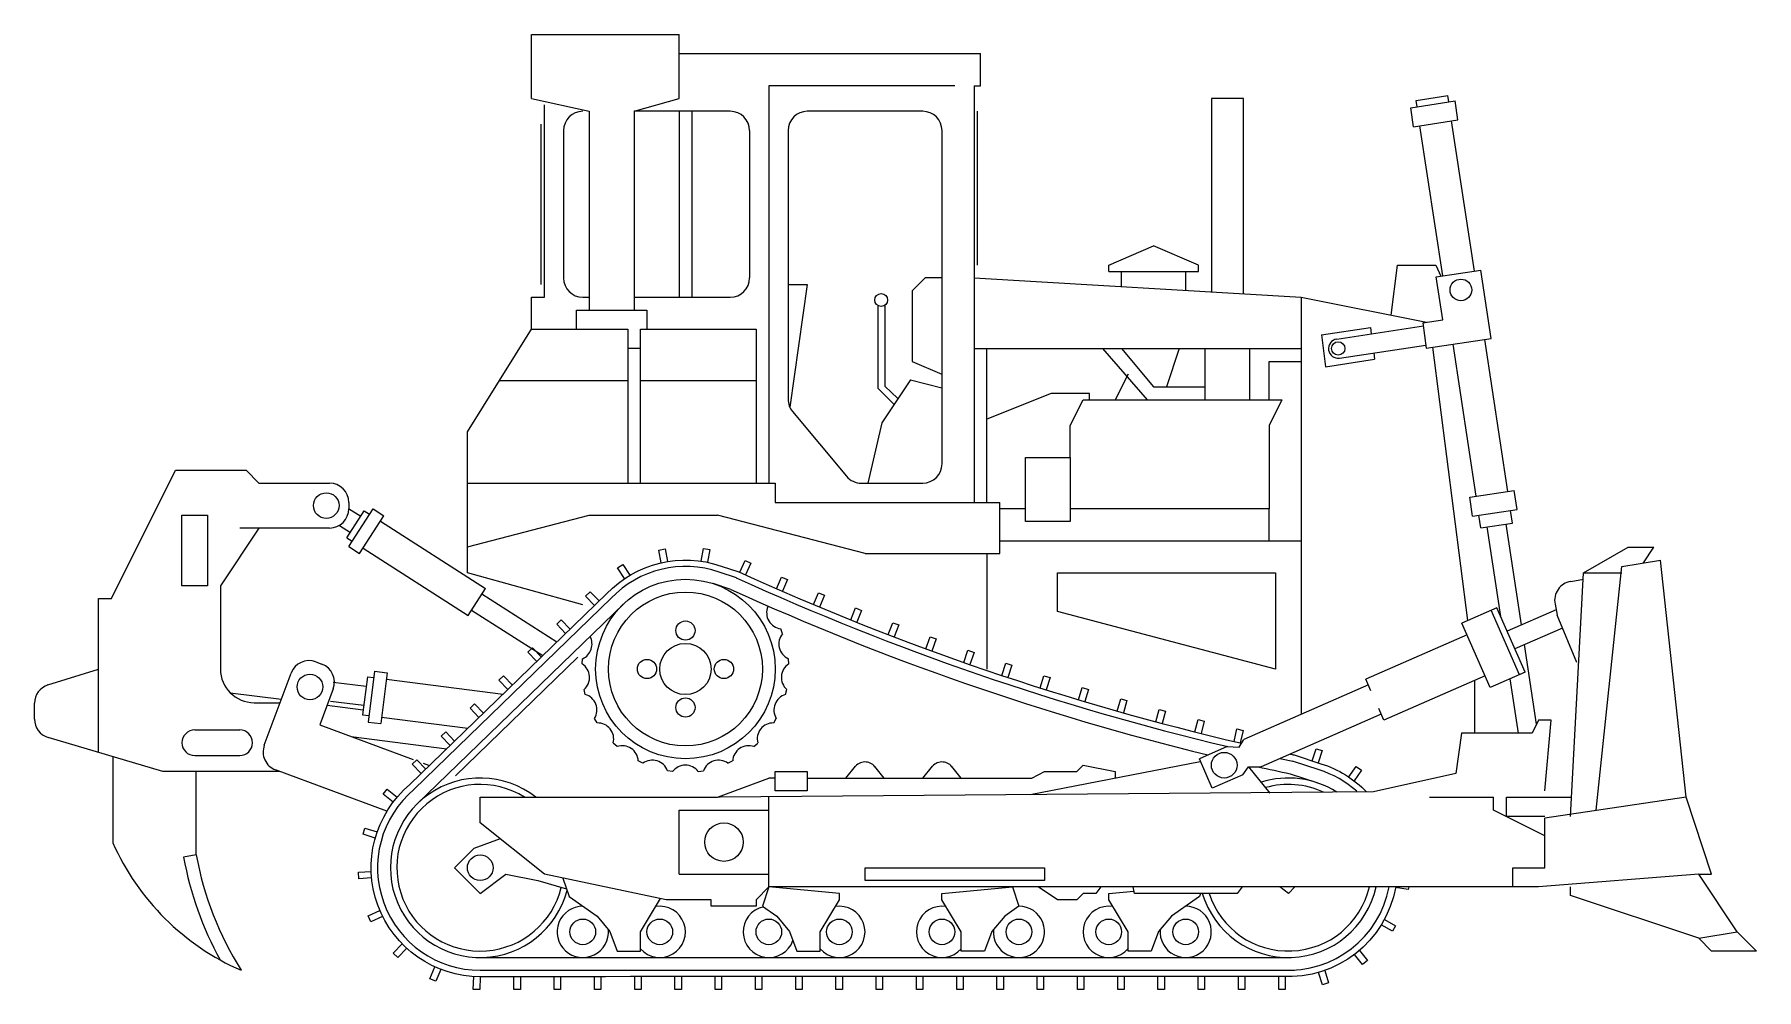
# Model space of a CAD drawing. Header units: millimetres. Extents: x -3298.75 to -3292.61, y 1770.63 to 1774.03.
import ezdxf

# ---------------------------------------------------------------- set-up
doc = ezdxf.new("R2010")
doc.units = ezdxf.units.MM
doc.header["$LTSCALE"] = 10
doc.layers.add('Veículos', color=2, linetype='Continuous')

msp = doc.modelspace()

# ---------------------------------------------------------------- linework, layer by layer
at = {"layer": 'Veículos'}
for p, q in [((-3296.977, 1774.0321), (-3296.4513, 1774.0321)), ((-3296.977, 1773.8036), (-3296.977, 1774.0321)), ((-3296.4513, 1773.8036), (-3296.4513, 1774.0321)), ((-3296.4513, 1773.9636), (-3295.377, 1773.9636)), ((-3295.377, 1773.8493), (-3295.377, 1773.9636)), ((-3296.1313, 1773.8493), (-3296.1313, 1772.4321)), ((-3295.4685, 1773.8493), (-3296.1313, 1773.8493)), ((-3295.3999, 1773.8493), (-3295.3999, 1772.3636)), ((-3295.3999, 1773.8493), (-3295.377, 1773.8493)), ((-3296.977, 1773.8036), (-3296.7713, 1773.7579)), ((-3296.9313, 1773.095), (-3296.9313, 1773.7807)), ((-3296.7713, 1773.7579), (-3296.7713, 1773.0493)), ((-3296.6113, 1773.7579), (-3296.4513, 1773.8036)), ((-3296.6113, 1773.7579), (-3296.6113, 1773.0493)), ((-3296.2685, 1773.7579), (-3296.6113, 1773.7579)), ((-3296.4513, 1773.7579), (-3296.4513, 1773.095)), ((-3296.4056, 1773.7579), (-3296.4056, 1773.095)), ((-3295.5827, 1773.7579), (-3295.9942, 1773.7579)), ((-3295.3885, 1773.7579), (-3295.3885, 1773.2093)), ((-3294.5542, 1773.8036), (-3294.5542, 1773.1138)), ((-3294.4399, 1773.8036), (-3294.5542, 1773.8036)), ((-3294.4399, 1773.1071), (-3294.4399, 1773.8036)), ((-3293.8439, 1773.7709), (-3293.6857, 1773.7949)), ((-3293.8337, 1773.7031), (-3293.8439, 1773.7709)), ((-3293.8248, 1773.797), (-3293.7118, 1773.8141)), ((-3293.8213, 1773.7744), (-3293.8248, 1773.797)), ((-3293.7083, 1773.7915), (-3293.7118, 1773.8141)), ((-3293.6755, 1773.7271), (-3293.6857, 1773.7949)), ((-3296.9427, 1773.1407), (-3296.9427, 1773.7121)), ((-3293.8337, 1773.7031), (-3293.6755, 1773.7271)), ((-3293.7299, 1773.1711), (-3293.8111, 1773.7066)), ((-3293.6169, 1773.1882), (-3293.6981, 1773.7237)), ((-3296.8627, 1773.6893), (-3296.8627, 1773.1636)), ((-3296.1999, 1773.6893), (-3296.1999, 1773.1636)), ((-3296.0627, 1773.6893), (-3296.0627, 1772.7312)), ((-3295.5142, 1773.6893), (-3295.5142, 1772.5007)), ((-3294.9199, 1773.2093), (-3294.7599, 1773.2779)), ((-3294.5999, 1773.2093), (-3294.7599, 1773.2779)), ((-3294.9199, 1773.1864), (-3294.9199, 1773.2093)), ((-3294.5999, 1773.1864), (-3294.5999, 1773.2093)), ((-3293.9136, 1773.0309), (-3293.8913, 1773.2093)), ((-3293.8913, 1773.2093), (-3293.7542, 1773.2093)), ((-3293.7542, 1773.2093), (-3293.7367, 1773.17)), ((-3295.5745, 1773.1636), (-3295.6202, 1773.1179)), ((-3295.5142, 1773.1636), (-3295.5745, 1773.1636)), ((-3295.3999, 1773.1636), (-3294.2342, 1773.095)), ((-3294.9199, 1773.1864), (-3294.5999, 1773.1864)), ((-3294.8742, 1773.1326), (-3294.8742, 1773.1864)), ((-3294.6456, 1773.1192), (-3294.6456, 1773.1864)), ((-3293.7525, 1773.1677), (-3293.5943, 1773.1916)), ((-3293.7293, 1773.0146), (-3293.7525, 1773.1677)), ((-3293.5574, 1772.9482), (-3293.5943, 1773.1916)), ((-3296.977, 1773.095), (-3296.9313, 1773.095)), ((-3296.977, 1772.9807), (-3296.977, 1773.095)), ((-3296.7942, 1773.095), (-3296.7713, 1773.095)), ((-3296.6113, 1773.095), (-3296.2685, 1773.095)), ((-3296.0627, 1773.1407), (-3295.9942, 1773.1407)), ((-3295.9942, 1773.1407), (-3296.0567, 1772.7031)), ((-3295.6202, 1773.1179), (-3295.6202, 1772.8664)), ((-3294.2342, 1773.095), (-3294.2342, 1771.608)), ((-3294.2342, 1773.095), (-3293.7878, 1773.0057)), ((-3296.817, 1773.0493), (-3296.5656, 1773.0493)), ((-3296.817, 1772.9807), (-3296.817, 1773.0493)), ((-3296.5656, 1773.0493), (-3296.5656, 1772.9807)), ((-3295.7413, 1772.7692), (-3295.7413, 1773.0664)), ((-3295.7184, 1773.0664), (-3295.7184, 1772.7775)), ((-3297.2056, 1772.615), (-3296.977, 1772.9807)), ((-3296.977, 1772.9807), (-3296.6342, 1772.9807)), ((-3296.6342, 1772.9807), (-3296.6342, 1772.4321)), ((-3296.5885, 1772.9807), (-3296.177, 1772.9807)), ((-3296.5885, 1772.4321), (-3296.5885, 1772.9807)), ((-3296.177, 1772.9807), (-3296.177, 1772.4321)), ((-3294.1621, 1772.9605), (-3293.9872, 1772.9871)), ((-3294.1621, 1772.9605), (-3294.1477, 1772.8471)), ((-3294.1076, 1772.9457), (-3293.7987, 1772.9925)), ((-3293.9872, 1772.9871), (-3293.9843, 1772.9644)), ((-3293.8001, 1773.0039), (-3293.7293, 1773.0146)), ((-3293.8001, 1773.0039), (-3293.7886, 1772.9131)), ((-3296.5885, 1772.9121), (-3296.6342, 1772.9121)), ((-3295.3999, 1772.9121), (-3294.2342, 1772.9121)), ((-3295.3542, 1772.3636), (-3295.3542, 1772.9121)), ((-3294.9427, 1772.9121), (-3294.7827, 1772.7293)), ((-3294.8742, 1772.9121), (-3294.7599, 1772.775)), ((-3294.6685, 1772.9121), (-3294.7142, 1772.775)), ((-3294.577, 1772.9121), (-3294.577, 1772.7293)), ((-3294.417, 1772.7293), (-3294.417, 1772.9121)), ((-3294.0973, 1772.8779), (-3293.79, 1772.9245)), ((-3293.7886, 1772.9131), (-3293.5574, 1772.9482)), ((-3293.7659, 1772.9166), (-3293.6419, 1771.9419)), ((-3293.6109, 1772.3856), (-3293.693, 1772.9276)), ((-3293.4979, 1772.4027), (-3293.58, 1772.9447)), ((-3295.6202, 1772.8664), (-3295.5142, 1772.8207)), ((-3294.3485, 1772.7293), (-3294.3485, 1772.8664)), ((-3294.3485, 1772.8664), (-3294.2342, 1772.8664)), ((-3294.1477, 1772.8471), (-3293.9727, 1772.8737)), ((-3293.9756, 1772.8963), (-3293.9727, 1772.8737)), ((-3297.0913, 1772.7979), (-3296.6342, 1772.7979)), ((-3296.5885, 1772.7979), (-3296.177, 1772.7979)), ((-3295.627, 1772.801), (-3295.7284, 1772.6467)), ((-3295.7184, 1772.7775), (-3295.6713, 1772.7337)), ((-3295.627, 1772.801), (-3295.5142, 1772.7715)), ((-3294.8513, 1772.8207), (-3294.897, 1772.7293)), ((-3295.6849, 1772.7129), (-3295.7413, 1772.7692)), ((-3295.1256, 1772.7521), (-3295.3542, 1772.6607)), ((-3294.9885, 1772.7521), (-3295.1256, 1772.7521)), ((-3295.057, 1772.6379), (-3295.0113, 1772.7293)), ((-3295.0113, 1772.7293), (-3294.3027, 1772.7293)), ((-3294.9885, 1772.7293), (-3294.9885, 1772.7521)), ((-3294.7599, 1772.775), (-3294.577, 1772.775)), ((-3294.3027, 1772.7293), (-3294.3485, 1772.6379)), ((-3296.0468, 1772.6874), (-3295.8547, 1772.4568)), ((-3297.2056, 1772.1121), (-3297.2056, 1772.615)), ((-3295.7284, 1772.6467), (-3295.7779, 1772.4321)), ((-3295.057, 1772.5236), (-3295.057, 1772.6379)), ((-3294.3485, 1772.6379), (-3294.3485, 1772.3407)), ((-3298.4742, 1772.0207), (-3298.2456, 1772.4779)), ((-3298.2456, 1772.4779), (-3297.9942, 1772.4779)), ((-3297.9942, 1772.4779), (-3297.9485, 1772.4321)), ((-3295.217, 1772.5236), (-3295.057, 1772.5236)), ((-3295.217, 1772.295), (-3295.217, 1772.5236)), ((-3295.057, 1772.5236), (-3295.057, 1772.295)), ((-3297.9485, 1772.4321), (-3297.697, 1772.4321)), ((-3297.2056, 1772.4321), (-3296.1085, 1772.4321)), ((-3296.1085, 1772.4321), (-3296.1085, 1772.3636)), ((-3295.802, 1772.4321), (-3295.5827, 1772.4321)), ((-3297.6285, 1772.3636), (-3297.6285, 1772.3407)), ((-3296.1085, 1772.3636), (-3295.3085, 1772.3636)), ((-3295.3085, 1772.1807), (-3295.3085, 1772.3636)), ((-3293.6335, 1772.3821), (-3293.4753, 1772.4061)), ((-3293.6232, 1772.3143), (-3293.6335, 1772.3821)), ((-3293.465, 1772.3383), (-3293.4753, 1772.4061)), ((-3298.2227, 1772.3179), (-3298.1313, 1772.3179)), ((-3298.2227, 1772.0664), (-3298.2227, 1772.3179)), ((-3298.1313, 1772.3179), (-3298.1313, 1772.0664)), ((-3297.635, 1772.2372), (-3297.5733, 1772.3334)), ((-3297.6291, 1772.342), (-3297.5857, 1772.3142)), ((-3297.6281, 1772.2056), (-3297.5418, 1772.3404)), ((-3297.5896, 1772.181), (-3297.5033, 1772.3157)), ((-3297.5733, 1772.3334), (-3297.5541, 1772.3211)), ((-3297.5418, 1772.3404), (-3297.5033, 1772.3157)), ((-3297.5156, 1772.2964), (-3297.1413, 1772.0566)), ((-3297.2056, 1772.2046), (-3296.7713, 1772.3179)), ((-3296.7713, 1772.3179), (-3296.3142, 1772.3179)), ((-3295.7885, 1772.1807), (-3296.3142, 1772.3179)), ((-3295.217, 1772.3407), (-3295.3085, 1772.3407)), ((-3295.057, 1772.295), (-3295.217, 1772.295)), ((-3294.3485, 1772.3407), (-3295.057, 1772.3407)), ((-3294.3485, 1772.2264), (-3294.3485, 1772.3407)), ((-3293.6232, 1772.3143), (-3293.465, 1772.3383)), ((-3293.5937, 1772.2726), (-3293.6006, 1772.3178)), ((-3293.5937, 1772.2726), (-3293.4807, 1772.2897)), ((-3293.4488, 1771.9265), (-3293.5033, 1772.2863)), ((-3293.4807, 1772.2897), (-3293.4876, 1772.3349)), ((-3297.9485, 1772.2721), (-3298.0856, 1772.0664)), ((-3297.697, 1772.2721), (-3298.017, 1772.2721)), ((-3297.6618, 1772.2815), (-3297.6227, 1772.2565)), ((-3297.635, 1772.2372), (-3297.6158, 1772.2249)), ((-3295.3085, 1772.2264), (-3294.2342, 1772.2264)), ((-3293.5228, 1771.9571), (-3293.5711, 1772.276)), ((-3297.6281, 1772.2056), (-3297.5896, 1772.181)), ((-3297.5773, 1772.2002), (-3297.2029, 1771.9604)), ((-3296.5238, 1772.1931), (-3296.5013, 1772.1976)), ((-3296.5149, 1772.1483), (-3296.5238, 1772.1931)), ((-3296.5013, 1772.1976), (-3296.4925, 1772.1527)), ((-3296.3723, 1772.1539), (-3296.3644, 1772.199)), ((-3296.3644, 1772.199), (-3296.3419, 1772.195)), ((-3296.3419, 1772.195), (-3296.3498, 1772.15)), ((-3295.7885, 1772.1807), (-3295.3085, 1772.1807)), ((-3295.3542, 1772.1807), (-3295.3542, 1771.7693)), ((-3293.2285, 1772.1121), (-3293.0685, 1772.2036)), ((-3293.0685, 1772.2036), (-3292.977, 1772.2036)), ((-3293.0142, 1772.1479), (-3292.977, 1772.2036)), ((-3296.7942, 1771.9979), (-3297.2056, 1772.1121)), ((-3296.6703, 1772.1302), (-3296.651, 1772.1424)), ((-3296.6458, 1772.0916), (-3296.6703, 1772.1302)), ((-3296.651, 1772.1424), (-3296.6265, 1772.1038)), ((-3296.2348, 1772.1141), (-3296.2159, 1772.1557)), ((-3296.2159, 1772.1557), (-3296.1951, 1772.1463)), ((-3296.1951, 1772.1463), (-3296.214, 1772.1046)), ((-3295.1027, 1772.1121), (-3294.3256, 1772.1121)), ((-3295.1027, 1771.975), (-3295.1027, 1772.1121)), ((-3294.3256, 1772.1121), (-3294.3256, 1771.7693)), ((-3293.2742, 1771.2436), (-3293.2285, 1772.1121)), ((-3293.2285, 1772.1121), (-3293.0913, 1772.1121)), ((-3293.1827, 1771.2664), (-3293.0913, 1772.135)), ((-3293.0913, 1772.135), (-3292.9542, 1772.1579)), ((-3292.8627, 1771.3121), (-3292.9542, 1772.1579)), ((-3298.1313, 1772.0664), (-3298.2227, 1772.0664)), ((-3298.0856, 1772.0664), (-3298.0856, 1771.7693)), ((-3297.2029, 1771.9604), (-3297.1413, 1772.0566)), ((-3296.7843, 1772.0288), (-3296.7679, 1772.0447)), ((-3296.7679, 1772.0447), (-3296.7361, 1772.0119)), ((-3296.2666, 1772.0532), (-3296.3299, 1772.0737)), ((-3296.1038, 1772.0556), (-3296.0856, 1772.0974)), ((-3296.0856, 1772.0974), (-3296.0646, 1772.0883)), ((-3296.0646, 1772.0883), (-3296.0829, 1772.0464)), ((-3295.972, 1771.999), (-3295.9544, 1772.0412)), ((-3295.9544, 1772.0412), (-3295.9333, 1772.0323)), ((-3293.2736, 1772.0818), (-3293.2285, 1772.0893)), ((-3298.5199, 1772.0207), (-3298.4742, 1772.0207)), ((-3298.5199, 1771.4717), (-3298.5199, 1772.0207)), ((-3296.6464, 1772.0035), (-3297.3871, 1771.286)), ((-3297.1906, 1771.9796), (-3296.9369, 1771.8171)), ((-3297.1536, 1772.0374), (-3296.8863, 1771.8661)), ((-3296.7525, 1771.9959), (-3296.7843, 1772.0288)), ((-3295.9333, 1772.0323), (-3295.9509, 1771.9902)), ((-3295.8394, 1771.9444), (-3295.8224, 1771.9869)), ((-3295.8224, 1771.9869), (-3295.8011, 1771.9783)), ((-3295.8011, 1771.9783), (-3295.8182, 1771.9359)), ((-3293.5363, 1771.988), (-3293.6611, 1771.9334)), ((-3293.4565, 1771.7485), (-3293.5573, 1771.9789)), ((-3293.4356, 1771.7577), (-3293.5363, 1771.988)), ((-3293.3255, 1771.9804), (-3293.4997, 1771.9042)), ((-3293.3296, 1772.0007), (-3293.3216, 1771.9609)), ((-3296.8873, 1771.9289), (-3296.8709, 1771.9448)), ((-3296.8554, 1771.8961), (-3296.8873, 1771.9289)), ((-3296.8709, 1771.9448), (-3296.839, 1771.912)), ((-3295.7059, 1771.8919), (-3295.6895, 1771.9345)), ((-3295.6895, 1771.9345), (-3295.6682, 1771.9264)), ((-3295.6682, 1771.9264), (-3295.6846, 1771.8837)), ((-3294.3256, 1771.7693), (-3295.1027, 1771.975)), ((-3293.5604, 1771.7031), (-3293.6611, 1771.9334)), ((-3293.2513, 1771.7921), (-3293.3216, 1771.9609)), ((-3296.0821, 1771.8952), (-3296.0889, 1771.9125)), ((-3295.5717, 1771.8413), (-3295.5559, 1771.8842)), ((-3295.5559, 1771.8842), (-3295.5345, 1771.8764)), ((-3295.5345, 1771.8764), (-3295.5502, 1771.8335)), ((-3293.6428, 1771.8916), (-3294.0038, 1771.7337)), ((-3293.3027, 1771.9155), (-3293.4722, 1771.8414)), ((-3293.3952, 1771.5729), (-3293.4382, 1771.8563)), ((-3297.7456, 1771.795), (-3297.7242, 1771.787)), ((-3296.8119, 1771.8114), (-3297.2481, 1771.3888)), ((-3296.9902, 1771.829), (-3296.9738, 1771.8449)), ((-3296.9584, 1771.7962), (-3296.9902, 1771.829)), ((-3296.9738, 1771.8449), (-3296.942, 1771.8121)), ((-3296.7966, 1771.7875), (-3296.7952, 1771.8061)), ((-3296.0603, 1771.7875), (-3296.0617, 1771.8061)), ((-3295.4367, 1771.7928), (-3295.4216, 1771.836)), ((-3295.4216, 1771.836), (-3295.4, 1771.8284)), ((-3295.4, 1771.8284), (-3295.4151, 1771.7853)), ((-3298.7005, 1771.7124), (-3298.5199, 1771.7693)), ((-3297.9293, 1771.4974), (-3297.8338, 1771.7546)), ((-3297.5621, 1771.7419), (-3297.5794, 1771.6059)), ((-3297.5621, 1771.7419), (-3297.5394, 1771.739)), ((-3297.5365, 1771.7617), (-3297.5597, 1771.5803)), ((-3297.5365, 1771.7617), (-3297.4911, 1771.7559)), ((-3297.4911, 1771.7559), (-3297.5143, 1771.5745)), ((-3297.494, 1771.7332), (-3297.0781, 1771.6801)), ((-3297.0932, 1771.7291), (-3297.0768, 1771.7451)), ((-3297.0768, 1771.7451), (-3297.045, 1771.7122)), ((-3295.301, 1771.7464), (-3295.2865, 1771.7897)), ((-3295.2865, 1771.7897), (-3295.2649, 1771.7825)), ((-3295.2649, 1771.7825), (-3295.2793, 1771.7391)), ((-3295.1646, 1771.7019), (-3295.1508, 1771.7455)), ((-3295.1508, 1771.7455), (-3295.129, 1771.7386)), ((-3295.129, 1771.7386), (-3295.1428, 1771.6951)), ((-3293.9855, 1771.6918), (-3294.0038, 1771.7337)), ((-3293.5787, 1771.745), (-3293.9397, 1771.5871)), ((-3293.4356, 1771.7577), (-3293.5604, 1771.7031)), ((-3293.4597, 1771.5407), (-3293.489, 1771.7343)), ((-3298.0507, 1771.6846), (-3297.8684, 1771.6613)), ((-3297.6838, 1771.6989), (-3297.7315, 1771.5703)), ((-3297.6841, 1771.7229), (-3297.5664, 1771.7079)), ((-3297.0614, 1771.6963), (-3297.0932, 1771.7291)), ((-3296.7856, 1771.6782), (-3296.7897, 1771.6964)), ((-3296.0713, 1771.6782), (-3296.0672, 1771.6964)), ((-3295.0275, 1771.6596), (-3295.0144, 1771.7034)), ((-3295.0144, 1771.7034), (-3294.9925, 1771.6968)), ((-3294.9925, 1771.6968), (-3295.0056, 1771.653)), ((-3293.9946, 1771.7128), (-3294.439, 1771.5184)), ((-3293.617, 1771.7282), (-3293.617, 1771.5407)), ((-3298.7485, 1771.591), (-3298.7485, 1771.647)), ((-3297.9656, 1771.6493), (-3297.8729, 1771.6493)), ((-3297.7054, 1771.6405), (-3297.5771, 1771.6241)), ((-3297.6928, 1771.6549), (-3297.5751, 1771.6399)), ((-3297.1962, 1771.6293), (-3297.1798, 1771.6452)), ((-3297.1643, 1771.5965), (-3297.1962, 1771.6293)), ((-3297.1798, 1771.6452), (-3297.1479, 1771.6124)), ((-3294.8899, 1771.6193), (-3294.8774, 1771.6633)), ((-3294.8774, 1771.6633), (-3294.8554, 1771.6571)), ((-3294.8554, 1771.6571), (-3294.8679, 1771.6131)), ((-3294.7516, 1771.5811), (-3294.7398, 1771.6253)), ((-3294.7398, 1771.6253), (-3294.7177, 1771.6194)), ((-3294.7177, 1771.6194), (-3294.7295, 1771.5752)), ((-3293.9397, 1771.5871), (-3293.958, 1771.629)), ((-3298.177, 1771.5521), (-3298.017, 1771.5521)), ((-3297.7315, 1771.5703), (-3297.3988, 1771.4467)), ((-3297.5794, 1771.6059), (-3297.5568, 1771.603)), ((-3297.5597, 1771.5803), (-3297.5143, 1771.5745)), ((-3297.5114, 1771.5972), (-3297.2041, 1771.5579)), ((-3296.7429, 1771.577), (-3296.7522, 1771.5931)), ((-3296.114, 1771.577), (-3296.1047, 1771.5931)), ((-3294.6128, 1771.545), (-3294.6017, 1771.5893)), ((-3294.6017, 1771.5893), (-3294.5795, 1771.5838)), ((-3294.5795, 1771.5838), (-3294.5906, 1771.5394)), ((-3294.4734, 1771.511), (-3294.463, 1771.5555)), ((-3294.463, 1771.5555), (-3294.4407, 1771.5503)), ((-3294.4407, 1771.5503), (-3294.4512, 1771.5058)), ((-3293.9489, 1771.608), (-3294.3772, 1771.4208)), ((-3293.3885, 1771.5864), (-3293.4113, 1771.5407)), ((-3293.3427, 1771.5864), (-3293.3885, 1771.5864)), ((-3293.3656, 1771.335), (-3293.3427, 1771.5864)), ((-3298.2913, 1771.4036), (-3298.6995, 1771.5253)), ((-3297.6197, 1771.5288), (-3297.279, 1771.4852)), ((-3297.2991, 1771.5294), (-3297.2827, 1771.5453)), ((-3297.2673, 1771.4966), (-3297.2991, 1771.5294)), ((-3297.2827, 1771.5453), (-3297.2509, 1771.5125)), ((-3296.6722, 1771.4929), (-3296.6859, 1771.5055)), ((-3296.1847, 1771.4929), (-3296.171, 1771.5055)), ((-3294.4975, 1771.4929), (-3294.5968, 1771.4494)), ((-3294.4975, 1771.4929), (-3294.4549, 1771.4905)), ((-3294.4549, 1771.4905), (-3294.439, 1771.5184)), ((-3293.6627, 1771.5407), (-3293.6833, 1771.3964)), ((-3293.4113, 1771.5407), (-3293.6627, 1771.5407)), ((-3298.4692, 1771.4566), (-3298.4692, 1771.1498)), ((-3298.177, 1771.4607), (-3298.017, 1771.4607)), ((-3297.4021, 1771.4295), (-3297.3857, 1771.4455)), ((-3297.3703, 1771.3967), (-3297.4021, 1771.4295)), ((-3297.3857, 1771.4455), (-3297.3539, 1771.4126)), ((-3297.3637, 1771.4337), (-3297.3438, 1771.4263)), ((-3296.5799, 1771.4333), (-3296.5967, 1771.4414)), ((-3296.277, 1771.4333), (-3296.2602, 1771.4414)), ((-3294.5944, 1771.4382), (-3295.2004, 1771.3205)), ((-3295.0342, 1771.4036), (-3295.0113, 1771.4264)), ((-3295.0113, 1771.4264), (-3294.897, 1771.4036)), ((-3294.551, 1771.3447), (-3294.5968, 1771.4494)), ((-3294.1953, 1771.4419), (-3294.1809, 1771.4853)), ((-3294.1809, 1771.4853), (-3294.1592, 1771.4782)), ((-3294.1592, 1771.4782), (-3294.1736, 1771.4348)), ((-3297.8735, 1771.4036), (-3298.2913, 1771.4036)), ((-3298.1721, 1771.1064), (-3298.1721, 1771.4036)), ((-3297.4923, 1771.262), (-3297.8889, 1771.4093)), ((-3296.4742, 1771.4036), (-3296.4926, 1771.4063)), ((-3296.3827, 1771.4036), (-3296.3643, 1771.4063)), ((-3296.3142, 1771.3121), (-3296.1313, 1771.3807)), ((-3296.1085, 1771.3807), (-3296.1313, 1771.3807)), ((-3296.1085, 1771.4036), (-3295.9942, 1771.4036)), ((-3296.1085, 1771.335), (-3296.1085, 1771.4036)), ((-3295.9942, 1771.4036), (-3295.9942, 1771.335)), ((-3295.9942, 1771.3807), (-3295.1942, 1771.3807)), ((-3295.857, 1771.3807), (-3295.8219, 1771.4233)), ((-3295.7199, 1771.3807), (-3295.7531, 1771.4212)), ((-3295.5827, 1771.3807), (-3295.5476, 1771.4233)), ((-3295.4456, 1771.3807), (-3295.4789, 1771.4212)), ((-3295.1942, 1771.3807), (-3295.1485, 1771.4036)), ((-3295.1485, 1771.4036), (-3295.0342, 1771.4036)), ((-3294.897, 1771.4036), (-3294.897, 1771.3794)), ((-3294.4418, 1771.3925), (-3294.551, 1771.3447)), ((-3294.4418, 1771.3925), (-3294.4223, 1771.4208)), ((-3294.4223, 1771.4208), (-3294.346, 1771.327)), ((-3294.4223, 1771.4208), (-3294.3772, 1771.4208)), ((-3294.2737, 1771.396), (-3294.1785, 1771.3642)), ((-3294.0645, 1771.3843), (-3294.038, 1771.4216)), ((-3294.0194, 1771.4084), (-3294.0458, 1771.3711)), ((-3294.038, 1771.4216), (-3294.0194, 1771.4084)), ((-3293.6833, 1771.3964), (-3293.9759, 1771.3314)), ((-3297.5062, 1771.323), (-3297.492, 1771.3408)), ((-3297.4705, 1771.2944), (-3297.5062, 1771.323)), ((-3297.492, 1771.3408), (-3297.4562, 1771.3123)), ((-3297.1599, 1771.2207), (-3297.1599, 1771.3121)), ((-3297.1599, 1771.3121), (-3296.3142, 1771.3121)), ((-3293.9759, 1771.3314), (-3296.4513, 1771.3108)), ((-3296.1313, 1770.9921), (-3296.1313, 1771.3121)), ((-3295.9942, 1771.335), (-3296.1085, 1771.335)), ((-3293.777, 1771.3121), (-3293.5485, 1771.3121)), ((-3293.5485, 1771.2664), (-3293.5485, 1771.3121)), ((-3293.5027, 1771.3121), (-3293.2742, 1771.3121)), ((-3293.5027, 1771.2436), (-3293.5027, 1771.3121)), ((-3292.8627, 1771.3121), (-3293.3656, 1771.2376)), ((-3292.7713, 1771.0379), (-3292.8627, 1771.3121)), ((-3296.4513, 1771.2664), (-3296.1313, 1771.2664)), ((-3296.4513, 1771.0379), (-3296.4513, 1771.2664)), ((-3293.3656, 1771.175), (-3293.5485, 1771.2664)), ((-3293.3656, 1771.2436), (-3293.5027, 1771.2436)), ((-3297.5775, 1771.1803), (-3297.5707, 1771.2021)), ((-3297.5339, 1771.1666), (-3297.5775, 1771.1803)), ((-3297.5707, 1771.2021), (-3297.5271, 1771.1884)), ((-3296.9313, 1771.0379), (-3297.1599, 1771.2207)), ((-3293.3656, 1771.0607), (-3293.3656, 1771.2376)), ((-3297.1827, 1771.1293), (-3297.2513, 1771.0607)), ((-3297.0883, 1771.1635), (-3297.1827, 1771.1293)), ((-3298.1721, 1771.1064), (-3298.217, 1771.0981)), ((-3297.2513, 1771.0607), (-3297.1599, 1770.9693)), ((-3295.7885, 1771.0607), (-3295.1485, 1771.0607)), ((-3295.7885, 1771.015), (-3295.7885, 1771.0607)), ((-3295.1485, 1771.0607), (-3295.1485, 1771.015)), ((-3293.4799, 1771.0607), (-3293.3656, 1771.0607)), ((-3293.4799, 1770.9921), (-3293.4799, 1771.0607)), ((-3297.594, 1771.0444), (-3297.5484, 1771.0473)), ((-3297.5925, 1771.0216), (-3297.594, 1771.0444)), ((-3297.5469, 1771.0245), (-3297.5925, 1771.0216)), ((-3297.1599, 1770.9693), (-3297.0685, 1771.0379)), ((-3297.0685, 1771.0379), (-3296.9542, 1771.015)), ((-3296.9542, 1771.015), (-3296.8526, 1770.9854)), ((-3296.497, 1770.9464), (-3296.9313, 1771.0379)), ((-3296.8659, 1771.0241), (-3296.8433, 1770.9584)), ((-3296.4513, 1771.0379), (-3296.1313, 1771.0379)), ((-3295.1485, 1771.015), (-3295.7885, 1771.015)), ((-3292.817, 1771.0379), (-3293.3884, 1770.9921)), ((-3292.817, 1771.0379), (-3292.7713, 1771.0379)), ((-3292.6799, 1770.8321), (-3292.817, 1771.0379)), ((-3296.8433, 1770.9584), (-3296.7433, 1770.8881)), ((-3296.5885, 1770.8321), (-3296.5173, 1770.9507)), ((-3296.337, 1770.9464), (-3296.497, 1770.9464)), ((-3296.337, 1770.9236), (-3296.337, 1770.9464)), ((-3296.1313, 1770.9921), (-3296.177, 1770.9464)), ((-3296.177, 1770.9464), (-3296.177, 1770.9236)), ((-3296.1313, 1770.9921), (-3296.1541, 1770.9238)), ((-3293.3884, 1770.9921), (-3296.1313, 1770.9922)), ((-3295.8799, 1770.9693), (-3296.1313, 1770.9921)), ((-3295.1713, 1770.9921), (-3296.1313, 1770.9921)), ((-3295.9485, 1770.8321), (-3295.8799, 1770.9464)), ((-3295.8799, 1770.9464), (-3295.8799, 1770.9693)), ((-3295.5142, 1770.9693), (-3295.2627, 1770.9921)), ((-3295.5142, 1770.9464), (-3295.5142, 1770.9693)), ((-3295.4456, 1770.8321), (-3295.5142, 1770.9464)), ((-3295.2627, 1770.9921), (-3295.24, 1770.9238)), ((-3295.1027, 1770.9464), (-3295.1713, 1770.9921)), ((-3295.0342, 1770.9464), (-3295.1027, 1770.9464)), ((-3295.0113, 1770.9693), (-3295.0342, 1770.9464)), ((-3294.9656, 1770.9693), (-3295.0113, 1770.9693)), ((-3294.9484, 1770.9922), (-3294.9656, 1770.9693)), ((-3294.9199, 1770.9693), (-3294.8301, 1770.9774)), ((-3294.9199, 1770.9464), (-3294.9199, 1770.9693)), ((-3294.8513, 1770.8321), (-3294.9199, 1770.9464)), ((-3294.8285, 1770.9693), (-3294.833, 1770.9922)), ((-3294.4627, 1770.9693), (-3294.8285, 1770.9693)), ((-3294.5965, 1770.9584), (-3294.6964, 1770.8881)), ((-3294.5927, 1770.9693), (-3294.5965, 1770.9584)), ((-3294.4444, 1770.9922), (-3294.4627, 1770.9693)), ((-3294.2799, 1770.9693), (-3294.3104, 1770.9922)), ((-3294.257, 1770.9922), (-3294.2799, 1770.9693)), ((-3293.8524, 1770.9831), (-3293.8976, 1770.9901)), ((-3293.851, 1770.9921), (-3293.8524, 1770.9831)), ((-3293.2742, 1770.9617), (-3293.2742, 1770.9921)), ((-3292.817, 1770.8093), (-3293.2742, 1770.9617)), ((-3297.5589, 1770.8888), (-3297.5174, 1770.908)), ((-3297.5493, 1770.8681), (-3297.5589, 1770.8888)), ((-3297.5078, 1770.8873), (-3297.5493, 1770.8681)), ((-3296.7433, 1770.8881), (-3296.6976, 1770.8338)), ((-3296.177, 1770.9236), (-3296.337, 1770.9236)), ((-3296.1541, 1770.9238), (-3296.1033, 1770.8881)), ((-3296.1033, 1770.8881), (-3296.0576, 1770.8338)), ((-3295.2907, 1770.8881), (-3295.3364, 1770.8338)), ((-3295.24, 1770.9238), (-3295.2907, 1770.8881)), ((-3294.6964, 1770.8881), (-3294.7422, 1770.8338)), ((-3293.9374, 1770.8767), (-3293.8978, 1770.8539)), ((-3296.6976, 1770.8338), (-3296.6713, 1770.7636)), ((-3296.5885, 1770.7636), (-3296.5885, 1770.8321)), ((-3296.0576, 1770.8338), (-3296.0313, 1770.7636)), ((-3295.9485, 1770.7636), (-3295.9485, 1770.8321)), ((-3295.4456, 1770.7636), (-3295.4456, 1770.8321)), ((-3295.3364, 1770.8338), (-3295.3627, 1770.7636)), ((-3294.8513, 1770.7636), (-3294.8513, 1770.8321)), ((-3294.7422, 1770.8338), (-3294.7684, 1770.7636)), ((-3293.9092, 1770.8341), (-3293.9488, 1770.8569)), ((-3293.8978, 1770.8539), (-3293.9092, 1770.8341)), ((-3292.817, 1770.8093), (-3292.6799, 1770.8321)), ((-3292.6113, 1770.7636), (-3292.6799, 1770.8321)), ((-3297.47, 1770.7565), (-3297.4382, 1770.7893)), ((-3297.4535, 1770.7406), (-3297.47, 1770.7565)), ((-3297.4218, 1770.7734), (-3297.4535, 1770.7406)), ((-3296.6713, 1770.7636), (-3296.5885, 1770.7636)), ((-3296.0313, 1770.7636), (-3295.9485, 1770.7636)), ((-3295.3627, 1770.7636), (-3295.4456, 1770.7636)), ((-3294.7684, 1770.7636), (-3294.8513, 1770.7636)), ((-3294.016, 1770.7156), (-3294.0447, 1770.7512)), ((-3294.0269, 1770.7655), (-3293.9982, 1770.73)), ((-3292.7713, 1770.7636), (-3292.817, 1770.8093)), ((-3292.6113, 1770.7636), (-3292.7713, 1770.7636)), ((-3297.3393, 1770.6651), (-3297.3215, 1770.7072)), ((-3297.3005, 1770.6983), (-3297.3182, 1770.6562)), ((-3297.1599, 1770.7407), (-3294.2799, 1770.7407)), ((-3294.1504, 1770.6941), (-3294.1365, 1770.6506)), ((-3293.9982, 1770.73), (-3294.016, 1770.7156)), ((-3297.3182, 1770.6562), (-3297.3393, 1770.6651)), ((-3297.1845, 1770.627), (-3297.1831, 1770.6727)), ((-3297.1602, 1770.672), (-3297.1616, 1770.6263)), ((-3297.0396, 1770.6265), (-3297.0396, 1770.6722)), ((-3297.0168, 1770.6722), (-3297.0168, 1770.6265)), ((-3296.8962, 1770.6265), (-3296.8962, 1770.6723)), ((-3296.8733, 1770.6723), (-3296.8733, 1770.6266)), ((-3296.7527, 1770.6266), (-3296.7528, 1770.6723)), ((-3296.7299, 1770.6723), (-3296.7299, 1770.6266)), ((-3296.6093, 1770.6267), (-3296.6093, 1770.6724)), ((-3296.5865, 1770.6724), (-3296.5864, 1770.6267)), ((-3296.4659, 1770.6267), (-3296.4659, 1770.6724)), ((-3296.443, 1770.6724), (-3296.443, 1770.6267)), ((-3296.3224, 1770.6268), (-3296.3224, 1770.6725)), ((-3296.2996, 1770.6725), (-3296.2996, 1770.6268)), ((-3296.179, 1770.6268), (-3296.179, 1770.6725)), ((-3296.1561, 1770.6725), (-3296.1561, 1770.6268)), ((-3296.0355, 1770.6269), (-3296.0356, 1770.6726)), ((-3296.0127, 1770.6726), (-3296.0127, 1770.6269)), ((-3295.8921, 1770.6269), (-3295.8921, 1770.6726)), ((-3295.8693, 1770.6726), (-3295.8692, 1770.6269)), ((-3295.7487, 1770.6269), (-3295.7487, 1770.6726)), ((-3295.7258, 1770.6726), (-3295.7258, 1770.6269)), ((-3295.6052, 1770.627), (-3295.6052, 1770.6727)), ((-3295.5824, 1770.6727), (-3295.5824, 1770.627)), ((-3295.4618, 1770.627), (-3295.4618, 1770.6727)), ((-3295.4389, 1770.6727), (-3295.4389, 1770.627)), ((-3295.3183, 1770.627), (-3295.3184, 1770.6727)), ((-3295.2955, 1770.6727), (-3295.2955, 1770.627)), ((-3295.1749, 1770.627), (-3295.1749, 1770.6728)), ((-3295.1521, 1770.6728), (-3295.152, 1770.627)), ((-3295.0315, 1770.6271), (-3295.0315, 1770.6728)), ((-3295.0086, 1770.6728), (-3295.0086, 1770.6271)), ((-3294.888, 1770.6271), (-3294.888, 1770.6728)), ((-3294.8652, 1770.6728), (-3294.8652, 1770.6271)), ((-3294.7446, 1770.6271), (-3294.7446, 1770.6728)), ((-3294.7217, 1770.6271), (-3294.7446, 1770.6271)), ((-3294.7217, 1770.6728), (-3294.7217, 1770.6271)), ((-3294.6011, 1770.6271), (-3294.6011, 1770.6728)), ((-3294.5783, 1770.6271), (-3294.6011, 1770.6271)), ((-3294.5783, 1770.6728), (-3294.5783, 1770.6271)), ((-3294.4577, 1770.6271), (-3294.4577, 1770.6728)), ((-3294.4348, 1770.6271), (-3294.4577, 1770.6271)), ((-3294.4348, 1770.6728), (-3294.4348, 1770.6271)), ((-3294.3143, 1770.6271), (-3294.3143, 1770.6728)), ((-3294.2914, 1770.6271), (-3294.3143, 1770.6271)), ((-3294.2914, 1770.6728), (-3294.2914, 1770.6271)), ((-3294.1583, 1770.6436), (-3294.1722, 1770.6872)), ((-3294.1365, 1770.6506), (-3294.1583, 1770.6436)), ((-3297.1616, 1770.6263), (-3297.1845, 1770.627)), ((-3297.0168, 1770.6265), (-3297.0396, 1770.6265)), ((-3296.8733, 1770.6266), (-3296.8962, 1770.6265)), ((-3296.7299, 1770.6266), (-3296.7527, 1770.6266)), ((-3296.5864, 1770.6267), (-3296.6093, 1770.6267)), ((-3296.443, 1770.6267), (-3296.4659, 1770.6267)), ((-3296.2996, 1770.6268), (-3296.3224, 1770.6268)), ((-3296.1561, 1770.6268), (-3296.179, 1770.6268)), ((-3296.0127, 1770.6269), (-3296.0355, 1770.6269)), ((-3295.8692, 1770.6269), (-3295.8921, 1770.6269)), ((-3295.7258, 1770.6269), (-3295.7487, 1770.6269)), ((-3295.5824, 1770.627), (-3295.6052, 1770.627)), ((-3295.4389, 1770.627), (-3295.4618, 1770.627)), ((-3295.2955, 1770.627), (-3295.3183, 1770.627)), ((-3295.152, 1770.627), (-3295.1749, 1770.627)), ((-3295.0086, 1770.6271), (-3295.0315, 1770.6271)), ((-3294.8652, 1770.6271), (-3294.888, 1770.6271))]:
    msp.add_line(p, q, dxfattribs=at)
for points in [[(-3294.3028, 1770.6728, 0.000119), (-3297.1597, 1770.6721, -0.698812), (-3297.4109, 1771.3573), (-3296.7093, 1772.0378, -0.293467), (-3296.3011, 1772.1364), (-3296.2381, 1772.1156, 0.049894), (-3294.4468, 1771.5048)], [(-3296.2464, 1772.0943), (-3296.3084, 1772.1147, 0.293911), (-3296.6931, 1772.0217), (-3297.3956, 1771.3404, 0.699588), (-3297.1597, 1770.695, -0.000119), (-3294.3022, 1770.6957, 0.885601)], [(-3294.2735, 1771.4661, 0.000376), (-3294.2595, 1771.4631), (-3294.1636, 1771.4315, -0.124884), (-3294.0009, 1771.3312, 0.000119)], [(-3294.0361, 1771.3333, 0.107004), (-3294.1706, 1771.4097), (-3294.2655, 1771.441, 0.293911)], [(-3293.8974, 1770.9921, -0.379984), (-3294.3028, 1770.6728, 0.000119)], [(-3294.3022, 1770.6957, 0.377299), (-3293.9206, 1770.9921)]]:
    msp.add_lwpolyline(points, format="xyb", dxfattribs=at)
msp.add_lwpolyline([(-3297.1599, 1770.695), (-3294.2574, 1770.6957)], dxfattribs=at)
for centre, radius in [((-3293.6649, 1773.121), 0.0385), ((-3295.7309, 1773.0851), 0.0229), ((-3294.1021, 1772.9125), 0.0239), ((-3297.7085, 1772.3521), 0.0457), ((-3296.4285, 1771.7693), 0.32), ((-3296.4285, 1771.7693), 0.2743), ((-3296.4285, 1771.9064), 0.0343), ((-3296.4285, 1771.7693), 0.0914), ((-3296.5656, 1771.7693), 0.0343), ((-3296.2913, 1771.7693), 0.0343), ((-3297.7667, 1771.7053), 0.0457), ((-3296.4285, 1771.6321), 0.0343), ((-3294.5085, 1771.4264), 0.0457), ((-3296.2913, 1771.1521), 0.0686), ((-3297.1599, 1771.0607), 0.0457), ((-3296.7942, 1770.8321), 0.0457), ((-3296.5199, 1770.8321), 0.0457), ((-3296.1313, 1770.8321), 0.0457), ((-3295.8799, 1770.8321), 0.0457), ((-3295.5142, 1770.8321), 0.0457), ((-3295.2399, 1770.8321), 0.0457), ((-3294.9199, 1770.8321), 0.0457), ((-3294.6456, 1770.8321), 0.0457)]:
    msp.add_circle(centre, radius, dxfattribs=at)
for centre, radius, start, end in [((-3296.7942, 1773.6893), 0.0686, 90, 180), ((-3296.2685, 1773.6893), 0.0686, 0, 90), ((-3295.9942, 1773.6893), 0.0686, 90, 180), ((-3295.5827, 1773.6893), 0.0686, 0, 90), ((-3296.7942, 1773.1636), 0.0686, 180, 270), ((-3296.2685, 1773.1636), 0.0686, 270, 0), ((-3294.1025, 1772.9118), 0.0343, 98.61748, 188.61748), ((-3294.1025, 1772.9118), 0.0343, 188.61748, 278.61748), ((-3295.9942, 1772.7312), 0.0686, 180, 219.80557), ((-3295.5827, 1772.5007), 0.0686, 270, 0), ((-3297.697, 1772.3636), 0.0686, 0, 90), ((-3295.802, 1772.5007), 0.0686, 219.80557, 270), ((-3297.697, 1772.3407), 0.0686, 270, 0), ((-3292.2894, 1780.7632), 9.5751, 245.45727, 256.24365), ((-3292.2894, 1780.7632), 9.5294, 245.45727, 256.61336), ((-3293.2623, 1772.0141), 0.0686, 99.46232, 191.30993), ((-3296.082, 1771.9693), 0.0571, 156.8699, 263.1301), ((-3296.8184, 1771.8583), 0.0571, 294.01275, 28.52445), ((-3296.0385, 1771.8583), 0.0571, 139.72704, 245.98725), ((-3297.7695, 1771.7307), 0.0686, 69.62356, 159.62356), ((-3297.9656, 1771.7693), 0.12, 180, 270), ((-3297.7481, 1771.7227), 0.0686, 339.62356, 69.62356), ((-3296.8273, 1771.7394), 0.0571, 311.15561, 57.41582), ((-3296.0296, 1771.7394), 0.0571, 122.58418, 228.84439), ((-3298.6799, 1771.647), 0.0686, 107.46895, 180), ((-3296.8008, 1771.6231), 0.0571, 328.29847, 74.55867), ((-3296.0561, 1771.6231), 0.0571, 105.44133, 211.70153), ((-3298.6799, 1771.591), 0.0686, 180, 253.398), ((-3298.177, 1771.5064), 0.0457, 90, 270), ((-3298.017, 1771.5064), 0.0457, 270, 90), ((-3296.7412, 1771.5199), 0.0571, 345.44133, 91.70153), ((-3296.1157, 1771.5199), 0.0571, 88.29847, 194.55867), ((-3297.865, 1771.4736), 0.0686, 159.62356, 249.62356), ((-3296.6538, 1771.4388), 0.0571, 2.58418, 108.84439), ((-3296.2031, 1771.4388), 0.0571, 71.15561, 177.41582), ((-3296.5464, 1771.3871), 0.0571, 19.72704, 125.98725), ((-3296.4285, 1771.3693), 0.0571, 36.8699, 143.1301), ((-3296.3105, 1771.3871), 0.0571, 54.01275, 160.27296), ((-3295.7885, 1771.3921), 0.0457, 39.42089, 143.94189), ((-3295.5142, 1771.3921), 0.0457, 39.42089, 143.94189), ((-3292.2894, 1780.7632), 9.5294, 257.76194, 258.0391), ((-3297.1599, 1771.0607), 0.32, 51.78679, 345.2401), ((-3292.2894, 1780.7632), 9.5751, 257.34502, 258.0391), ((-3294.2799, 1771.0607), 0.32, 57.41429, 107.7252), ((-3297.1599, 1771.0607), 0.2971, 57.79577, 346.39422), ((-3294.2799, 1771.0607), 0.2971, 64.97101, 105.98612), ((-3297.6544, 1771.5117), 0.8916, 203.94724, 246.34789), ((-3297.0047, 1771.3236), 1.2331, 190.53738, 208.67683), ((-3297.0047, 1771.3236), 1.1874, 190.53738, 211.96363), ((-3294.2799, 1771.0607), 0.32, 196.60155, 347.62809), ((-3294.2799, 1771.0607), 0.2971, 197.92021, 346.65955), ((-3296.7942, 1770.8321), 0.0914, 89.7296, 5.1808), ((-3296.5199, 1770.8321), 0.0914, 221.40962, 99.06109), ((-3296.1313, 1770.8321), 0.0914, 102.2825, 340.11637), ((-3295.8799, 1770.8321), 0.0914, 221.40962, 99.06109), ((-3295.5142, 1770.8321), 0.0914, 80.93891, 318.59038), ((-3295.2399, 1770.8321), 0.0914, 174.8192, 90.2704), ((-3294.9199, 1770.8321), 0.0914, 80.93891, 318.59038), ((-3294.6456, 1770.8321), 0.0914, 174.8192, 90.2704)]:
    msp.add_arc(centre, radius, start, end, dxfattribs=at)

doc.saveas('drawing.dxf')
